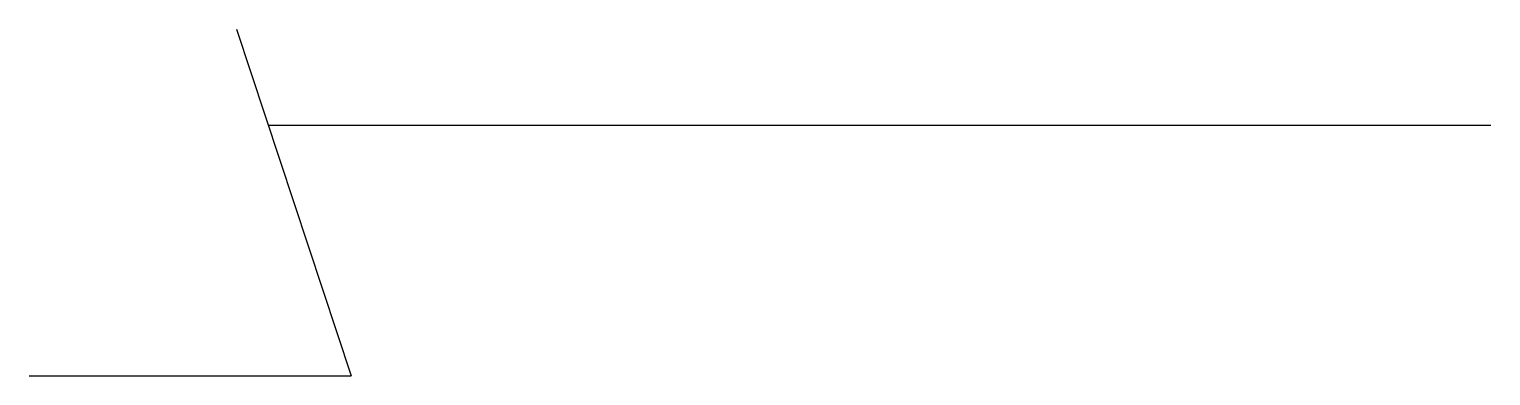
# Model space of a CAD drawing. Extents: x -11.5 to 0, y -2 to 0.8.
import ezdxf

# ---------------------------------------------------------------- set-up
doc = ezdxf.new("R2010")
doc.units = 0
doc.linetypes.add('DASHED', pattern=[0])
doc.layers.get('0').update_dxf_attribs({"linetype": 'CONTINUOUS'})

msp = doc.modelspace()

# ---------------------------------------------------------------- linework, layer by layer
at = {"color": 0, "linetype": 'CONTINUOUS'}
for p in [(-9.899, 0.759), (-11.534, -1.979)]:
    msp.add_line(p, (-8.994, -1.979), dxfattribs=at)
at = {"color": 0, "linetype": 'DASHED'}
msp.add_line((-9.648, 0), (0, 0), dxfattribs=at)

doc.saveas('drawing.dxf')
